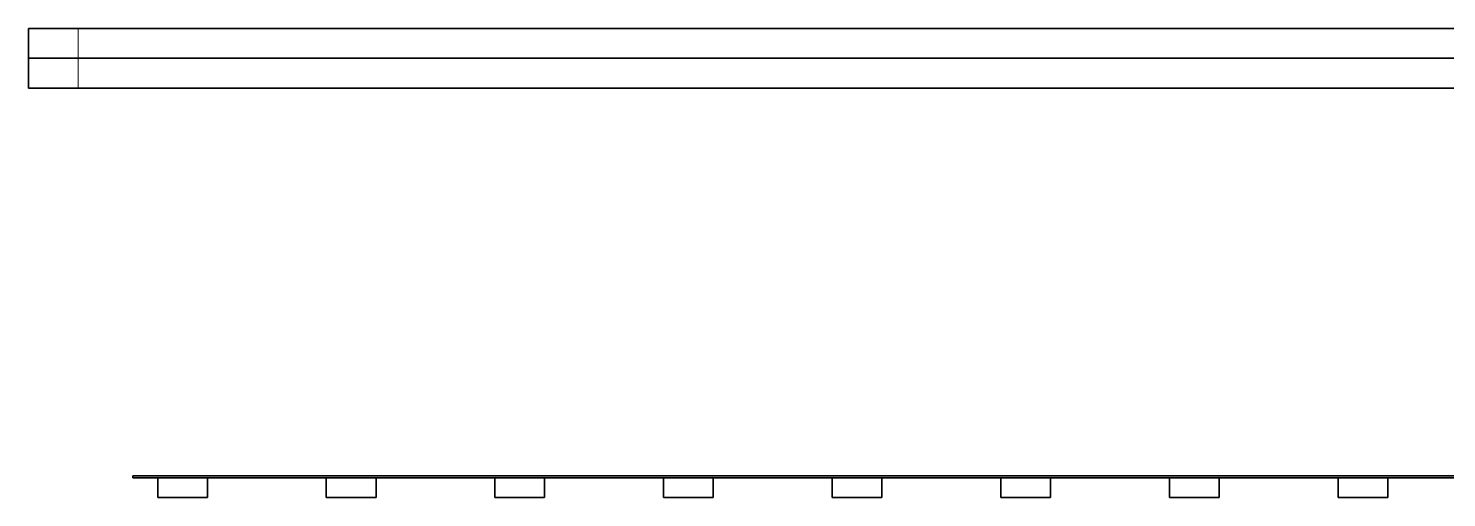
# Model space of a CAD drawing. Extents: x 276 to 1434, y 180 to 714.
# Drawn here: x 447.3 to 589.9, y 233.4 to 280.6 of the extents above; entities that cross this region are included whole.
import ezdxf

# ---------------------------------------------------------------- set-up
doc = ezdxf.new("R2010")
doc.units = 0

msp = doc.modelspace()

# ---------------------------------------------------------------- linework, layer by layer
at = {"color": 7, "lineweight": 35, "ltscale": 0.125}
for p, q in [((447.32, 280.57), (452.32, 280.57)), ((447.32, 277.57), (452.32, 277.57)), ((447.32, 277.57), (452.32, 277.57)), ((447.32, 274.57), (452.32, 274.57)), ((460.32, 233.4), (465.32, 233.4)), ((477.27, 233.4), (482.27, 233.4)), ((494.22, 233.4), (499.22, 233.4)), ((511.18, 233.4), (516.18, 233.4)), ((528.13, 233.4), (533.13, 233.4)), ((545.09, 233.4), (550.09, 233.4)), ((562.04, 233.4), (567.04, 233.4)), ((578.99, 233.4), (583.99, 233.4))]:
    msp.add_line(p, q, dxfattribs=at)
at = {"color": 7, "lineweight": 35, "ltscale": 0.075}
for q in [(447.32, 280.57), (447.32, 274.57)]:
    msp.add_line((447.32, 277.57), q, dxfattribs=at)
at = {"color": 7, "lineweight": 35}
for p, q in [((452.32, 280.57), (736.68, 280.57)), ((452.32, 277.57), (736.68, 277.57)), ((452.32, 277.57), (736.68, 277.57)), ((452.32, 274.57), (736.68, 274.57)), ((457.82, 235.6), (705.17, 235.6)), ((457.82, 235.4), (705.17, 235.4))]:
    msp.add_line(p, q, dxfattribs=at)
at = {"color": 7, "lineweight": 13, "ltscale": 0.075}
for q in [(452.32, 280.57), (452.32, 274.57)]:
    msp.add_line((452.32, 277.57), q, dxfattribs=at)
at = {"color": 7, "lineweight": 35, "ltscale": 0.005}
msp.add_line((457.82, 235.6), (457.82, 235.4), dxfattribs=at)
at = {"color": 7, "lineweight": 35, "ltscale": 0.05}
for p, q in [((460.32, 235.4), (460.32, 233.4)), ((465.32, 235.4), (465.32, 233.4)), ((477.27, 235.4), (477.27, 233.4)), ((482.27, 235.4), (482.27, 233.4)), ((494.22, 235.4), (494.22, 233.4)), ((499.22, 235.4), (499.22, 233.4)), ((511.18, 235.4), (511.18, 233.4)), ((516.18, 235.4), (516.18, 233.4)), ((528.13, 235.4), (528.13, 233.4)), ((533.13, 235.4), (533.13, 233.4)), ((545.09, 235.4), (545.09, 233.4)), ((550.09, 235.4), (550.09, 233.4)), ((562.04, 235.4), (562.04, 233.4)), ((567.04, 235.4), (567.04, 233.4)), ((578.99, 235.4), (578.99, 233.4)), ((583.99, 235.4), (583.99, 233.4))]:
    msp.add_line(p, q, dxfattribs=at)

doc.saveas('drawing.dxf')
